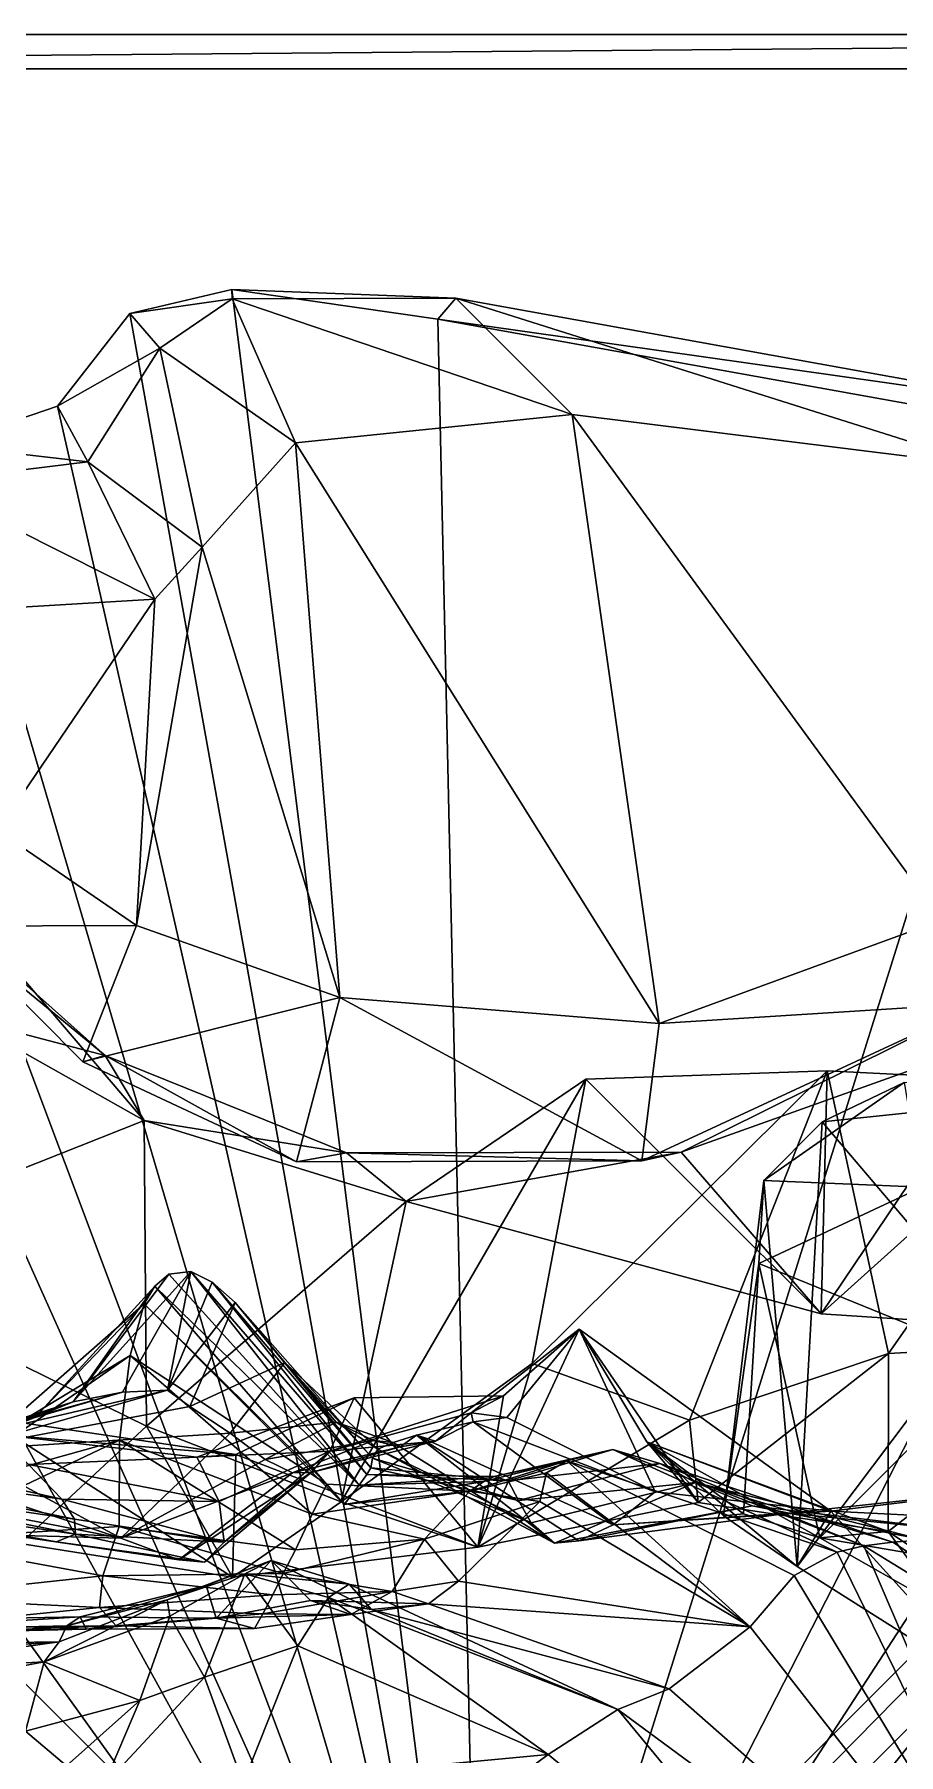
# Model space of a CAD drawing. Header units: metres. Extents: x -7.7 to 8, y -8.9 to 8.6.
# Drawn here: x -2 to 0.94, y 2.77 to 8.63 of the extents above; entities that cross this region are included whole.
import ezdxf

# ---------------------------------------------------------------- set-up
doc = ezdxf.new("R2010")
doc.units = ezdxf.units.M
doc.layers.add('LIBERTY', color=1, linetype='CONTINUOUS')

msp = doc.modelspace()

# ---------------------------------------------------------------- linework, layer by layer
at = {"layer": 'LIBERTY', "color": 7}
for points in [[(-7.53329, 8.63299, 0.068), (6.51222, 8.63299, 0.068), (-7.65053, -5.52977, 0.068)], [(-7.65053, -5.52977, 0.068), (6.51222, 8.63299, 0.068), (-7.53329, -5.64701, 0.068)], [(6.51222, 8.63299, 0.068), (6.62947, 8.51574, 0.068), (-7.53329, -5.64701, 0.068)], [(-7.53329, 8.63299, 1.58275), (6.51222, 8.63299, 0.068), (-7.53329, 8.63299, 0.068)], [(-7.53329, 8.63299, 1.58275), (6.51222, 8.63299, 1.58275), (6.51222, 8.63299, 0.068)], [(-7.53329, 8.51574, 1.70282), (6.51222, 8.51574, 1.70282), (6.51222, 8.63299, 1.58275)], [(-7.53329, 8.51574, 1.70282), (6.51222, 8.63299, 1.58275), (-7.53329, 8.63299, 1.58275)], [(6.62947, 8.51574, 0.068), (6.51222, -5.64701, 0.068), (-7.53329, -5.64701, 0.068)], [(-7.53329, 8.51574, 1.70282), (-7.53329, -5.52977, 1.70282), (6.51222, -5.52977, 1.70282)], [(6.51222, 8.51574, 1.70282), (-7.53329, 8.51574, 1.70282), (6.51222, -5.52977, 1.70282)]]:
    msp.add_3dface(points, dxfattribs=at)
at = {"layer": 'LIBERTY', "color": 8}
for points in [[(4.35302, 8.44128, 1.70282), (4.80909, 7.52957, 1.70282), (-0.476806, 1.00573, 1.70282)], [(3.28199, 8.34503, 1.70282), (4.35302, 8.44128, 1.70282), (-0.476806, 1.00573, 1.70282)], [(1.48879, 7.28255, 1.70282), (3.28199, 8.34503, 1.70282), (-0.476806, 1.00573, 1.70282)], [(-1.67552, 7.6821, 4.58625), (-1.32629, 7.73259, 3.80139), (-1.32735, 7.76374, 3.62288)], [(-1.67552, 7.6821, 4.58625), (-1.32735, 7.76374, 3.62288), (-0.476806, 1.00573, 1.70282)], [(-1.32735, 7.76374, 3.62288), (-1.32629, 7.73259, 3.80139), (-0.563883, 7.73472, 2.51302)], [(-1.32735, 7.76374, 3.62288), (-0.563883, 7.73472, 2.51302), (-0.62537, 7.66269, 2.23422)], [(-1.32735, 7.76374, 3.62288), (-0.62537, 7.66269, 2.23422), (-0.476806, 1.00573, 1.70282)], [(-1.92195, 7.36598, 5.52242), (-1.57286, 7.56385, 4.86539), (-1.67552, 7.6821, 4.58625)], [(-1.92195, 7.36598, 5.52242), (-1.67552, 7.6821, 4.58625), (-0.476806, 1.00573, 1.70282)], [(-1.67552, 7.6821, 4.58625), (-1.57286, 7.56385, 4.86539), (-1.32629, 7.73259, 3.80139)], [(-1.57286, 7.56385, 4.86539), (-1.1107, 7.24119, 4.2904), (-1.32629, 7.73259, 3.80139)], [(-1.32629, 7.73259, 3.80139), (-0.168166, 7.33808, 3.08648), (-0.563883, 7.73472, 2.51302)], [(-1.32629, 7.73259, 3.80139), (-1.1107, 7.24119, 4.2904), (-0.168166, 7.33808, 3.08648)], [(-0.62537, 7.66269, 2.23422), (-0.563883, 7.73472, 2.51302), (1.50489, 7.36031, 1.96965)], [(-0.563883, 7.73472, 2.51302), (-0.168166, 7.33808, 3.08648), (1.24661, 7.16244, 2.42923)], [(-0.563883, 7.73472, 2.51302), (1.24661, 7.16244, 2.42923), (1.50489, 7.36031, 1.96965)], [(-0.62537, 7.66269, 2.23422), (1.50489, 7.36031, 1.96965), (1.48879, 7.28255, 1.70282)], [(-0.62537, 7.66269, 2.23422), (1.48879, 7.28255, 1.70282), (-0.476806, 1.00573, 1.70282)], [(-1.92195, 7.36598, 5.52242), (-1.81836, 7.17706, 5.91127), (-1.57286, 7.56385, 4.86539)], [(-1.81836, 7.17706, 5.91127), (-1.42881, 6.88657, 5.46515), (-1.57286, 7.56385, 4.86539)], [(-1.57286, 7.56385, 4.86539), (-1.42881, 6.88657, 5.46515), (-1.1107, 7.24119, 4.2904)], [(4.80909, 7.52957, 1.70282), (4.74476, 5.85548, 1.70282), (-0.476806, 1.00573, 1.70282)], [(-2.31083, 7.2333, 6.25945), (-1.81836, 7.17706, 5.91127), (-1.92195, 7.36598, 5.52242)], [(-2.31083, 7.2333, 6.25945), (-1.92195, 7.36598, 5.52242), (-0.476806, 1.00573, 1.70282)], [(-1.1107, 7.24119, 4.2904), (0.128888, 5.26313, 7.995), (-0.168166, 7.33808, 3.08648)], [(0.128888, 5.26313, 7.995), (1.09026, 5.6155, 7.64516), (-0.168166, 7.33808, 3.08648)], [(-0.168166, 7.33808, 3.08648), (1.09026, 5.6155, 7.64516), (1.24661, 7.16244, 2.42923)], [(-3.27361, 7.24602, 6.18086), (-2.84811, 7.32173, 6.3609), (-0.476806, 1.00573, 1.70282)], [(-2.84811, 7.32173, 6.3609), (-2.31083, 7.2333, 6.25945), (-0.476806, 1.00573, 1.70282)], [(-3.78088, 7.0084, 5.75108), (-3.27361, 7.24602, 6.18086), (-0.476806, 1.00573, 1.70282)], [(-2.31083, 7.2333, 6.25945), (-2.38229, 7.10793, 6.51701), (-1.81836, 7.17706, 5.91127)], [(-1.42881, 6.88657, 5.46515), (-0.959579, 5.35162, 8.25449), (-1.1107, 7.24119, 4.2904)], [(-0.959579, 5.35162, 8.25449), (0.128888, 5.26313, 7.995), (-1.1107, 7.24119, 4.2904)], [(-2.38229, 7.10793, 6.51701), (-1.58979, 6.70894, 6.37248), (-1.81836, 7.17706, 5.91127)], [(-1.81836, 7.17706, 5.91127), (-1.58979, 6.70894, 6.37248), (-1.42881, 6.88657, 5.46515)], [(-2.38229, 7.10793, 6.51701), (-2.10049, 6.67877, 6.77589), (-1.58979, 6.70894, 6.37248)], [(-4.21134, 6.20678, 5.27913), (-3.78088, 7.0084, 5.75108), (-0.476806, 1.00573, 1.70282)], [(-1.65227, 5.5974, 8.53057), (-0.959579, 5.35162, 8.25449), (-1.42881, 6.88657, 5.46515)], [(-1.58979, 6.70894, 6.37248), (-1.65227, 5.5974, 8.53057), (-1.42881, 6.88657, 5.46515)], [(-2.1265, 5.92089, 8.68453), (-1.65227, 5.5974, 8.53057), (-1.58979, 6.70894, 6.37248)], [(-2.10049, 6.67877, 6.77589), (-2.1265, 5.92089, 8.68453), (-1.58979, 6.70894, 6.37248)], [(-4.42806, 5.29645, 4.49038), (-4.21134, 6.20678, 5.27913), (-0.476806, 1.00573, 1.70282)], [(-2.1265, 5.92089, 8.68453), (-2.29552, 5.59526, 9.27756), (-1.65227, 5.5974, 8.53057)], [(4.74476, 5.85548, 1.70282), (4.77645, 3.48371, 1.70282), (-0.476806, 1.00573, 1.70282)], [(-2.30955, 5.73228, 15.25), (-2.7951, 4.47007, 20.0051), (-1.62655, 4.93267, 14.9402)], [(-2.24752, 5.28235, 15.0084), (-2.30955, 5.73228, 15.25), (-1.62655, 4.93267, 14.9402)], [(-2.29202, 5.62851, 10.0304), (-1.75879, 5.15459, 9.93976), (-2.29552, 5.59526, 9.27756)], [(-2.29202, 5.62851, 10.0304), (-2.24752, 5.28235, 15.0084), (-1.75879, 5.15459, 9.93976)], [(-2.29552, 5.59526, 9.27756), (-1.83478, 5.13294, 9.24012), (-1.65227, 5.5974, 8.53057)], [(-2.29552, 5.59526, 9.27756), (-1.75879, 5.15459, 9.93976), (-1.83478, 5.13294, 9.24012)], [(-1.65227, 5.5974, 8.53057), (-1.83478, 5.13294, 9.24012), (-0.959579, 5.35162, 8.25449)], [(0.128888, 5.26313, 7.995), (1.22623, 5.33305, 8.89125), (1.09026, 5.6155, 7.64516)], [(-1.83478, 5.13294, 9.24012), (-1.10744, 4.79209, 9.1771), (-0.959579, 5.35162, 8.25449)], [(-1.10744, 4.79209, 9.1771), (0.069314, 4.7952, 9.05037), (-0.959579, 5.35162, 8.25449)], [(-0.959579, 5.35162, 8.25449), (0.069314, 4.7952, 9.05037), (0.128888, 5.26313, 7.995)], [(0.069314, 4.7952, 9.05037), (1.22623, 5.33305, 8.89125), (0.128888, 5.26313, 7.995)], [(0.069314, 4.7952, 9.05037), (0.203786, 4.82557, 9.85282), (1.22623, 5.33305, 8.89125)], [(0.203786, 4.82557, 9.85282), (1.31962, 5.22331, 9.71812), (1.22623, 5.33305, 8.89125)], [(-4.27164, 3.94917, 3.11127), (-4.42806, 5.29645, 4.49038), (-0.476806, 1.00573, 1.70282)], [(-2.24752, 5.28235, 15.0084), (-1.62655, 4.93267, 14.9402), (-1.75879, 5.15459, 9.93976)], [(0.203786, 4.82557, 9.85282), (0.680013, 4.274, 12.9502), (1.31962, 5.22331, 9.71812)], [(0.680013, 4.274, 12.9502), (1.73693, 4.20513, 13.1805), (1.31962, 5.22331, 9.71812)], [(-1.83478, 5.13294, 9.24012), (-1.75879, 5.15459, 9.93976), (-1.10744, 4.79209, 9.1771)], [(-1.75879, 5.15459, 9.93976), (-0.936555, 4.82325, 9.88475), (-1.10744, 4.79209, 9.1771)], [(-1.75879, 5.15459, 9.93976), (-1.62655, 4.93267, 14.9402), (-0.936555, 4.82325, 9.88475)], [(-0.303956, 4.10462, 20.9507), (0.700526, 5.10195, 12.9953), (-0.12153, 5.0733, 12.169)], [(-0.303956, 4.10462, 20.9507), (0.231218, 3.91253, 21.8939), (0.700526, 5.10195, 12.9953)], [(0.700526, 5.10195, 12.9953), (0.680013, 4.274, 12.9502), (-0.12153, 5.0733, 12.169)], [(0.231218, 3.91253, 21.8939), (0.909544, 4.13878, 21.6917), (0.700526, 5.10195, 12.9953)], [(0.700526, 5.10195, 12.9953), (1.55287, 5.05911, 13.2776), (0.680013, 4.274, 12.9502)], [(0.909544, 4.13878, 21.6917), (1.55287, 5.05911, 13.2776), (0.700526, 5.10195, 12.9953)], [(-0.954768, 3.6344, 21.3164), (-0.303956, 4.10462, 20.9507), (-0.12153, 5.0733, 12.169)], [(-0.954768, 3.6344, 21.3164), (-0.12153, 5.0733, 12.169), (-0.733724, 4.65737, 11.6244)], [(-0.12153, 5.0733, 12.169), (0.680013, 4.274, 12.9502), (-0.733724, 4.65737, 11.6244)], [(0.485282, 4.72877, 30.6389), (0.963575, 5.06276, 30.6294), (1.02355, 4.7055, 29.7097)], [(0.485282, 4.72877, 30.6389), (0.683876, 4.92823, 31.8808), (0.963575, 5.06276, 30.6294)], [(1.55287, 5.05911, 13.2776), (1.73693, 4.20513, 13.1805), (0.680013, 4.274, 12.9502)], [(0.683876, 4.92823, 31.8808), (1.49874, 5.01382, 32.4242), (0.963575, 5.06276, 30.6294)], [(0.909544, 4.13878, 21.6917), (1.75379, 4.18557, 21.6376), (1.55287, 5.05911, 13.2776)], [(1.24348, 4.27, 33.3928), (1.49874, 5.01382, 32.4242), (0.683876, 4.92823, 31.8808)], [(-2.7951, 4.47007, 20.0051), (-1.61792, 3.89118, 20.4634), (-1.62655, 4.93267, 14.9402)], [(-1.62655, 4.93267, 14.9402), (-0.733724, 4.65737, 11.6244), (-0.936555, 4.82325, 9.88475)], [(-1.62655, 4.93267, 14.9402), (-1.61792, 3.89118, 20.4634), (-0.733724, 4.65737, 11.6244)], [(0.598961, 3.41301, 32.1023), (0.683876, 4.92823, 31.8808), (0.485282, 4.72877, 30.6389)], [(0.598961, 3.41301, 32.1023), (1.24348, 4.27, 33.3928), (0.683876, 4.92823, 31.8808)], [(-1.10744, 4.79209, 9.1771), (-0.936555, 4.82325, 9.88475), (0.069314, 4.7952, 9.05037)], [(-0.936555, 4.82325, 9.88475), (0.203786, 4.82557, 9.85282), (0.069314, 4.7952, 9.05037)], [(-0.936555, 4.82325, 9.88475), (-0.733724, 4.65737, 11.6244), (0.203786, 4.82557, 9.85282)], [(-0.733724, 4.65737, 11.6244), (0.680013, 4.274, 12.9502), (0.203786, 4.82557, 9.85282)], [(0.347108, 3.58611, 31.0075), (0.485282, 4.72877, 30.6389), (0.46831, 4.44527, 30.0382)], [(0.347108, 3.58611, 31.0075), (0.598961, 3.41301, 32.1023), (0.485282, 4.72877, 30.6389)], [(0.46831, 4.44527, 30.0382), (0.485282, 4.72877, 30.6389), (1.02355, 4.7055, 29.7097)], [(0.46831, 4.44527, 30.0382), (1.02355, 4.7055, 29.7097), (1.28056, 4.11513, 29.183)], [(-1.61792, 3.89118, 20.4634), (-0.954768, 3.6344, 21.3164), (-0.733724, 4.65737, 11.6244)], [(-2.04863, 3.49237, 25.2818), (-1.61792, 3.89118, 20.4634), (-2.7951, 4.47007, 20.0051)], [(-1.86767, 3.97458, 29.7737), (-1.46728, 4.41831, 31.2631), (-1.70055, 4.00764, 29.6081)], [(-1.54217, 4.4092, 31.3755), (-1.46728, 4.41831, 31.2631), (-1.86767, 3.97458, 29.7737)], [(-1.59012, 4.36819, 31.4527), (-1.54217, 4.4092, 31.3755), (-1.86767, 3.97458, 29.7737)], [(-1.70055, 4.00764, 29.6081), (-1.46728, 4.41831, 31.2631), (-1.54656, 4.01403, 29.5678)], [(-1.59012, 4.36819, 31.4527), (-0.894061, 3.6901, 32.7976), (-1.54217, 4.4092, 31.3755)], [(-1.46728, 4.41831, 31.2631), (-1.39442, 4.38228, 31.1577), (-1.54656, 4.01403, 29.5678)], [(-1.54217, 4.4092, 31.3755), (-0.894061, 3.6901, 32.7976), (-1.46728, 4.41831, 31.2631)], [(-1.46728, 4.41831, 31.2631), (-0.867625, 3.72677, 32.708), (-1.39442, 4.38228, 31.1577)], [(-0.894061, 3.6901, 32.7976), (-0.867625, 3.72677, 32.708), (-1.46728, 4.41831, 31.2631)], [(0.416262, 3.59351, 30.2112), (0.347108, 3.58611, 31.0075), (0.46831, 4.44527, 30.0382)], [(0.416262, 3.59351, 30.2112), (0.46831, 4.44527, 30.0382), (0.67605, 3.51117, 29.7068)], [(0.67605, 3.51117, 29.7068), (0.46831, 4.44527, 30.0382), (1.28056, 4.11513, 29.183)], [(-1.98901, 3.93117, 29.9022), (-1.59012, 4.36819, 31.4527), (-1.86767, 3.97458, 29.7737)], [(-1.62575, 4.3083, 31.5196), (-1.59012, 4.36819, 31.4527), (-1.98901, 3.93117, 29.9022)], [(-1.62575, 4.3083, 31.5196), (-0.944332, 3.62512, 32.8879), (-1.59012, 4.36819, 31.4527)], [(-0.944332, 3.62512, 32.8879), (-0.894061, 3.6901, 32.7976), (-1.59012, 4.36819, 31.4527)], [(-1.39442, 4.38228, 31.1577), (-1.31621, 4.31293, 31.0468), (-1.54656, 4.01403, 29.5678)], [(-1.39442, 4.38228, 31.1577), (-0.854436, 3.74984, 32.6131), (-1.31621, 4.31293, 31.0468)], [(-0.867625, 3.72677, 32.708), (-0.854436, 3.74984, 32.6131), (-1.39442, 4.38228, 31.1577)], [(-2.16506, 3.83612, 30.0775), (-1.62575, 4.3083, 31.5196), (-1.98901, 3.93117, 29.9022)], [(-1.67448, 4.132, 31.6538), (-1.62575, 4.3083, 31.5196), (-2.16506, 3.83612, 30.0775)], [(-1.67448, 4.132, 31.6538), (-1.00447, 3.69377, 32.9565), (-1.62575, 4.3083, 31.5196)], [(-1.00447, 3.69377, 32.9565), (-0.944332, 3.62512, 32.8879), (-1.62575, 4.3083, 31.5196)], [(-1.54656, 4.01403, 29.5678), (-1.31621, 4.31293, 31.0468), (-1.47083, 3.95857, 29.3225)], [(-1.31621, 4.31293, 31.0468), (-1.14731, 4.10844, 30.8202), (-1.47083, 3.95857, 29.3225)], [(-1.31621, 4.31293, 31.0468), (-0.848314, 3.7821, 32.4573), (-1.14731, 4.10844, 30.8202)], [(-0.854436, 3.74984, 32.6131), (-0.848314, 3.7821, 32.4573), (-1.31621, 4.31293, 31.0468)], [(-0.512308, 3.93745, 29.4124), (-0.144621, 4.22176, 29.9392), (-0.401917, 3.99481, 29.237)], [(-0.390242, 3.92169, 31.4468), (-0.144621, 4.22176, 29.9392), (-0.512308, 3.93745, 29.4124)], [(-0.144621, 4.22176, 29.9392), (0.261026, 3.63211, 27.7574), (-0.489085, 3.47945, 27.3355)], [(-0.401917, 3.99481, 29.237), (-0.144621, 4.22176, 29.9392), (-0.489085, 3.47945, 27.3355)], [(-0.390242, 3.92169, 31.4468), (0.114689, 3.66764, 32.6454), (-0.144621, 4.22176, 29.9392)], [(-0.144621, 4.22176, 29.9392), (0.08684, 3.83802, 30.2924), (0.261026, 3.63211, 27.7574)], [(0.712801, 3.60191, 34.3515), (0.08684, 3.83802, 30.2924), (-0.144621, 4.22176, 29.9392)], [(0.114689, 3.66764, 32.6454), (0.712801, 3.60191, 34.3515), (-0.144621, 4.22176, 29.9392)], [(1.26917, 2.98992, 34.0214), (1.24348, 4.27, 33.3928), (0.598961, 3.41301, 32.1023)], [(0.909544, 4.13878, 21.6917), (0.908953, 3.53289, 27.8941), (1.75379, 4.18557, 21.6376)], [(0.908953, 3.53289, 27.8941), (1.53912, 3.10982, 27.9535), (1.75379, 4.18557, 21.6376)], [(-2.34289, 3.66783, 30.2869), (-1.67448, 4.132, 31.6538), (-2.16506, 3.83612, 30.0775)], [(-1.71009, 3.84363, 31.8396), (-1.67448, 4.132, 31.6538), (-2.34289, 3.66783, 30.2869)], [(-1.71009, 3.84363, 31.8396), (-1.05414, 3.59205, 33.0448), (-1.67448, 4.132, 31.6538)], [(-1.05414, 3.59205, 33.0448), (-1.00447, 3.69377, 32.9565), (-1.67448, 4.132, 31.6538)], [(-1.47083, 3.95857, 29.3225), (-1.14731, 4.10844, 30.8202), (-1.33292, 3.86753, 29.0329)], [(-1.14731, 4.10844, 30.8202), (-0.972603, 3.90472, 30.5623), (-1.33292, 3.86753, 29.0329)], [(-1.14731, 4.10844, 30.8202), (-0.829825, 3.81366, 32.2867), (-0.972603, 3.90472, 30.5623)], [(-0.848314, 3.7821, 32.4573), (-0.829825, 3.81366, 32.2867), (-1.14731, 4.10844, 30.8202)], [(-0.954768, 3.6344, 21.3164), (-0.489085, 3.47945, 27.3355), (-0.303956, 4.10462, 20.9507)], [(-0.489085, 3.47945, 27.3355), (0.231218, 3.91253, 21.8939), (-0.303956, 4.10462, 20.9507)], [(0.231218, 3.91253, 21.8939), (0.261026, 3.63211, 27.7574), (0.909544, 4.13878, 21.6917)], [(0.261026, 3.63211, 27.7574), (0.908953, 3.53289, 27.8941), (0.909544, 4.13878, 21.6917)], [(0.67605, 3.51117, 29.7068), (1.28056, 4.11513, 29.183), (1.33433, 3.39895, 29.067)], [(-2.38673, 3.80919, 28.9589), (-1.70055, 4.00764, 29.6081), (-2.33208, 3.83195, 28.7616)], [(-1.86767, 3.97458, 29.7737), (-1.70055, 4.00764, 29.6081), (-2.38673, 3.80919, 28.9589)], [(-2.33208, 3.83195, 28.7616), (-1.54656, 4.01403, 29.5678), (-2.26355, 3.81014, 28.5824)], [(-1.70055, 4.00764, 29.6081), (-1.54656, 4.01403, 29.5678), (-2.33208, 3.83195, 28.7616)], [(-1.54656, 4.01403, 29.5678), (-1.47083, 3.95857, 29.3225), (-2.26355, 3.81014, 28.5824)], [(-1.44634, 3.78635, 26.7954), (-0.910716, 3.98869, 27.8526), (-1.31383, 3.79479, 26.5359)], [(-0.99424, 3.80605, 28.0945), (-0.910716, 3.98869, 27.8526), (-1.44634, 3.78635, 26.7954)], [(-0.910716, 3.98869, 27.8526), (-0.489085, 3.47945, 27.3355), (-1.31383, 3.79479, 26.5359)], [(-0.99424, 3.80605, 28.0945), (-0.401917, 3.99481, 29.237), (-0.910716, 3.98869, 27.8526)], [(-0.512308, 3.93745, 29.4124), (-0.401917, 3.99481, 29.237), (-0.99424, 3.80605, 28.0945)], [(-0.910716, 3.98869, 27.8526), (-0.401917, 3.99481, 29.237), (-0.489085, 3.47945, 27.3355)], [(-4.34934, 3.07051, 2.64382), (-4.27164, 3.94917, 3.11127), (-0.476806, 1.00573, 1.70282)], [(-2.66298, 3.64453, 29.4746), (-1.98901, 3.93117, 29.9022), (-2.50636, 3.71543, 29.2364)], [(-2.16506, 3.83612, 30.0775), (-1.98901, 3.93117, 29.9022), (-2.66298, 3.64453, 29.4746)], [(-2.50636, 3.71543, 29.2364), (-1.86767, 3.97458, 29.7737), (-2.45332, 3.7716, 29.1156)], [(-1.98901, 3.93117, 29.9022), (-1.86767, 3.97458, 29.7737), (-2.50636, 3.71543, 29.2364)], [(-2.45332, 3.7716, 29.1156), (-1.86767, 3.97458, 29.7737), (-2.38673, 3.80919, 28.9589)], [(-1.47083, 3.95857, 29.3225), (-1.33292, 3.86753, 29.0329), (-2.26355, 3.81014, 28.5824)], [(-0.634209, 3.84085, 29.7635), (-0.512308, 3.93745, 29.4124), (-0.99424, 3.80605, 28.0945)], [(-0.634209, 3.84085, 29.7635), (-0.505082, 3.90654, 31.613), (-0.512308, 3.93745, 29.4124)], [(-0.505082, 3.90654, 31.613), (-0.390242, 3.92169, 31.4468), (-0.512308, 3.93745, 29.4124)], [(-2.17293, 3.92233, 26.2083), (-1.325, 3.3772, 25.8638), (-2.04863, 3.49237, 25.2818)], [(-2.17293, 3.92233, 26.2083), (-1.31383, 3.79479, 26.5359), (-1.325, 3.3772, 25.8638)], [(-2.12125, 3.86319, 26.3763), (-1.31383, 3.79479, 26.5359), (-2.17293, 3.92233, 26.2083)], [(-2.04863, 3.49237, 25.2818), (-1.325, 3.3772, 25.8638), (-1.61792, 3.89118, 20.4634)], [(-1.325, 3.3772, 25.8638), (-0.954768, 3.6344, 21.3164), (-1.61792, 3.89118, 20.4634)], [(-1.33292, 3.86753, 29.0329), (-0.972603, 3.90472, 30.5623), (-1.2137, 3.7785, 28.7336)], [(-0.972603, 3.90472, 30.5623), (-0.846209, 3.84271, 30.2455), (-1.2137, 3.7785, 28.7336)], [(-0.972603, 3.90472, 30.5623), (-0.777361, 3.8358, 32.088), (-0.846209, 3.84271, 30.2455)], [(-0.829825, 3.81366, 32.2867), (-0.777361, 3.8358, 32.088), (-0.972603, 3.90472, 30.5623)], [(-0.698494, 3.86153, 31.9056), (-0.505082, 3.90654, 31.613), (-0.634209, 3.84085, 29.7635)], [(-0.698494, 3.86153, 31.9056), (-0.028022, 3.5556, 33.0766), (-0.505082, 3.90654, 31.613)], [(-0.505082, 3.90654, 31.613), (0.114689, 3.66764, 32.6454), (-0.390242, 3.92169, 31.4468)], [(-0.028022, 3.5556, 33.0766), (0.114689, 3.66764, 32.6454), (-0.505082, 3.90654, 31.613)], [(-0.489085, 3.47945, 27.3355), (0.261026, 3.63211, 27.7574), (0.231218, 3.91253, 21.8939)], [(-1.90652, 3.64321, 26.5087), (-2.0206, 3.76055, 26.4308), (-2.78541, 3.84205, 26.2198)], [(-2.7833, 3.76449, 26.3048), (-1.90652, 3.64321, 26.5087), (-2.78541, 3.84205, 26.2198)], [(-2.69281, 3.83317, 28.3228), (-1.70527, 3.51052, 27.7899), (-2.30191, 3.62699, 27.718)], [(-2.69281, 3.83317, 28.3228), (-2.26355, 3.81014, 28.5824), (-1.70527, 3.51052, 27.7899)], [(-2.42838, 3.50334, 30.4246), (-1.71009, 3.84363, 31.8396), (-2.34289, 3.66783, 30.2869)], [(-1.71143, 3.55002, 31.9446), (-1.71009, 3.84363, 31.8396), (-2.42838, 3.50334, 30.4246)], [(-2.26355, 3.81014, 28.5824), (-1.33292, 3.86753, 29.0329), (-1.70527, 3.51052, 27.7899)], [(-1.44634, 3.78635, 26.7954), (-1.31383, 3.79479, 26.5359), (-2.12125, 3.86319, 26.3763)], [(-2.0206, 3.76055, 26.4308), (-1.44634, 3.78635, 26.7954), (-2.12125, 3.86319, 26.3763)], [(-1.71143, 3.55002, 31.9446), (-1.11066, 3.47071, 33.1674), (-1.71009, 3.84363, 31.8396)], [(-1.11066, 3.47071, 33.1674), (-1.05414, 3.59205, 33.0448), (-1.71009, 3.84363, 31.8396)], [(-1.33292, 3.86753, 29.0329), (-1.2137, 3.7785, 28.7336), (-1.70527, 3.51052, 27.7899)], [(-1.2137, 3.7785, 28.7336), (-0.846209, 3.84271, 30.2455), (-1.12125, 3.7326, 28.457)], [(-0.846209, 3.84271, 30.2455), (-0.753726, 3.82168, 30.0318), (-1.12125, 3.7326, 28.457)], [(-1.12125, 3.7326, 28.457), (-0.753726, 3.82168, 30.0318), (-1.05729, 3.73412, 28.2934)], [(-1.05729, 3.73412, 28.2934), (-0.634209, 3.84085, 29.7635), (-0.99424, 3.80605, 28.0945)], [(-0.753726, 3.82168, 30.0318), (-0.634209, 3.84085, 29.7635), (-1.05729, 3.73412, 28.2934)], [(-0.848314, 3.7821, 32.4573), (-0.30761, 3.56249, 33.6459), (-0.829825, 3.81366, 32.2867)], [(-0.846209, 3.84271, 30.2455), (-0.777361, 3.8358, 32.088), (-0.753726, 3.82168, 30.0318)], [(-0.829825, 3.81366, 32.2867), (-0.228407, 3.49288, 33.4008), (-0.777361, 3.8358, 32.088)], [(-0.30761, 3.56249, 33.6459), (-0.228407, 3.49288, 33.4008), (-0.829825, 3.81366, 32.2867)], [(-0.777361, 3.8358, 32.088), (-0.698494, 3.86153, 31.9056), (-0.753726, 3.82168, 30.0318)], [(-0.777361, 3.8358, 32.088), (-0.228407, 3.49288, 33.4008), (-0.698494, 3.86153, 31.9056)], [(-0.753726, 3.82168, 30.0318), (-0.698494, 3.86153, 31.9056), (-0.634209, 3.84085, 29.7635)], [(-0.145639, 3.50123, 33.2462), (-0.028022, 3.5556, 33.0766), (-0.698494, 3.86153, 31.9056)], [(-0.228407, 3.49288, 33.4008), (-0.145639, 3.50123, 33.2462), (-0.698494, 3.86153, 31.9056)], [(-0.433715, 3.72035, 34.1472), (-0.029528, 3.81213, 35.3938), (-0.386353, 3.70564, 34.0332)], [(-0.186511, 3.77387, 35.5305), (-0.029528, 3.81213, 35.3938), (-0.433715, 3.72035, 34.1472)], [(-0.029528, 3.81213, 35.3938), (0.130514, 3.7643, 35.201), (-0.386353, 3.70564, 34.0332)], [(-0.186511, 3.77387, 35.5305), (0.735042, 3.46287, 37.1216), (-0.029528, 3.81213, 35.3938)], [(-0.029528, 3.81213, 35.3938), (0.825253, 3.48435, 36.9839), (0.130514, 3.7643, 35.201)], [(0.735042, 3.46287, 37.1216), (0.825253, 3.48435, 36.9839), (-0.029528, 3.81213, 35.3938)], [(0.08684, 3.83802, 30.2924), (0.908953, 3.53289, 27.8941), (0.261026, 3.63211, 27.7574)], [(0.08684, 3.83802, 30.2924), (0.67605, 3.51117, 29.7068), (0.908953, 3.53289, 27.8941)], [(0.08684, 3.83802, 30.2924), (0.416262, 3.59351, 30.2112), (0.67605, 3.51117, 29.7068)], [(0.08684, 3.83802, 30.2924), (0.347108, 3.58611, 31.0075), (0.416262, 3.59351, 30.2112)], [(0.712801, 3.60191, 34.3515), (0.598961, 3.41301, 32.1023), (0.08684, 3.83802, 30.2924)], [(0.598961, 3.41301, 32.1023), (0.347108, 3.58611, 31.0075), (0.08684, 3.83802, 30.2924)], [(-2.8048, 3.71218, 26.4204), (-1.86389, 3.57489, 26.6019), (-2.7833, 3.76449, 26.3048)], [(-1.86389, 3.57489, 26.6019), (-1.90652, 3.64321, 26.5087), (-2.7833, 3.76449, 26.3048)], [(-1.37049, 3.63444, 26.9783), (-1.44634, 3.78635, 26.7954), (-2.0206, 3.76055, 26.4308)], [(-1.90652, 3.64321, 26.5087), (-1.37049, 3.63444, 26.9783), (-2.0206, 3.76055, 26.4308)], [(-1.2137, 3.7785, 28.7336), (-1.12125, 3.7326, 28.457), (-1.70527, 3.51052, 27.7899)], [(-1.37049, 3.63444, 26.9783), (-0.99424, 3.80605, 28.0945), (-1.44634, 3.78635, 26.7954)], [(-1.3536, 3.49603, 27.1755), (-0.99424, 3.80605, 28.0945), (-1.37049, 3.63444, 26.9783)], [(-1.05729, 3.73412, 28.2934), (-0.99424, 3.80605, 28.0945), (-1.3536, 3.49603, 27.1755)], [(-1.31383, 3.79479, 26.5359), (-0.489085, 3.47945, 27.3355), (-1.325, 3.3772, 25.8638)], [(-0.854436, 3.74984, 32.6131), (-0.350744, 3.63877, 33.8413), (-0.848314, 3.7821, 32.4573)], [(-0.350744, 3.63877, 33.8413), (-0.30761, 3.56249, 33.6459), (-0.848314, 3.7821, 32.4573)], [(-0.516636, 3.67063, 34.3306), (-0.186511, 3.77387, 35.5305), (-0.468697, 3.70349, 34.2794)], [(-0.255803, 3.73242, 35.5558), (-0.186511, 3.77387, 35.5305), (-0.516636, 3.67063, 34.3306)], [(-0.468697, 3.70349, 34.2794), (-0.186511, 3.77387, 35.5305), (-0.433715, 3.72035, 34.1472)], [(-0.386353, 3.70564, 34.0332), (0.130514, 3.7643, 35.201), (-0.350744, 3.63877, 33.8413)], [(0.130514, 3.7643, 35.201), (0.252015, 3.69961, 35.0299), (-0.350744, 3.63877, 33.8413)], [(-0.255803, 3.73242, 35.5558), (0.43796, 3.20768, 37.3217), (-0.186511, 3.77387, 35.5305)], [(0.588847, 3.38273, 37.2776), (0.735042, 3.46287, 37.1216), (-0.186511, 3.77387, 35.5305)], [(0.43796, 3.20768, 37.3217), (0.588847, 3.38273, 37.2776), (-0.186511, 3.77387, 35.5305)], [(0.130514, 3.7643, 35.201), (0.924826, 3.49604, 36.8345), (0.252015, 3.69961, 35.0299)], [(0.825253, 3.48435, 36.9839), (0.924826, 3.49604, 36.8345), (0.130514, 3.7643, 35.201)], [(-2.90534, 3.67814, 26.7358), (-1.86043, 3.52399, 26.7355), (-2.8048, 3.71218, 26.4204)], [(-1.86043, 3.52399, 26.7355), (-1.86389, 3.57489, 26.6019), (-2.8048, 3.71218, 26.4204)], [(-1.70527, 3.51052, 27.7899), (-1.12125, 3.7326, 28.457), (-1.50841, 3.4367, 27.5513)], [(-1.50841, 3.4367, 27.5513), (-1.05729, 3.73412, 28.2934), (-1.42081, 3.42822, 27.3904)], [(-1.12125, 3.7326, 28.457), (-1.05729, 3.73412, 28.2934), (-1.50841, 3.4367, 27.5513)], [(-1.42081, 3.42822, 27.3904), (-1.05729, 3.73412, 28.2934), (-1.3536, 3.49603, 27.1755)], [(-1.05414, 3.59205, 33.0448), (-0.516636, 3.67063, 34.3306), (-1.00447, 3.69377, 32.9565)], [(-1.00447, 3.69377, 32.9565), (-0.516636, 3.67063, 34.3306), (-0.944332, 3.62512, 32.8879)], [(-0.944332, 3.62512, 32.8879), (-0.468697, 3.70349, 34.2794), (-0.894061, 3.6901, 32.7976)], [(-0.516636, 3.67063, 34.3306), (-0.468697, 3.70349, 34.2794), (-0.944332, 3.62512, 32.8879)], [(-0.894061, 3.6901, 32.7976), (-0.433715, 3.72035, 34.1472), (-0.867625, 3.72677, 32.708)], [(-0.468697, 3.70349, 34.2794), (-0.433715, 3.72035, 34.1472), (-0.894061, 3.6901, 32.7976)], [(-0.867625, 3.72677, 32.708), (-0.386353, 3.70564, 34.0332), (-0.854436, 3.74984, 32.6131)], [(-0.433715, 3.72035, 34.1472), (-0.386353, 3.70564, 34.0332), (-0.867625, 3.72677, 32.708)], [(-0.386353, 3.70564, 34.0332), (-0.350744, 3.63877, 33.8413), (-0.854436, 3.74984, 32.6131)], [(-0.278749, 3.63458, 35.5691), (-0.255803, 3.73242, 35.5558), (-0.516636, 3.67063, 34.3306)], [(-0.350744, 3.63877, 33.8413), (0.252015, 3.69961, 35.0299), (-0.30761, 3.56249, 33.6459)], [(-0.30761, 3.56249, 33.6459), (0.252015, 3.69961, 35.0299), (-0.228407, 3.49288, 33.4008)], [(-0.278749, 3.63458, 35.5691), (0.43796, 3.20768, 37.3217), (-0.255803, 3.73242, 35.5558)], [(0.252015, 3.69961, 35.0299), (0.444881, 3.6203, 34.7638), (-0.228407, 3.49288, 33.4008)], [(0.252015, 3.69961, 35.0299), (1.0291, 3.5049, 36.6899), (0.444881, 3.6203, 34.7638)], [(0.924826, 3.49604, 36.8345), (1.0291, 3.5049, 36.6899), (0.252015, 3.69961, 35.0299)], [(-2.90534, 3.67814, 26.7358), (-1.92614, 3.49777, 26.9667), (-1.86043, 3.52399, 26.7355)], [(-2.08268, 3.51995, 27.3426), (-1.92614, 3.49777, 26.9667), (-2.90534, 3.67814, 26.7358)], [(-1.3536, 3.49603, 27.1755), (-1.37049, 3.63444, 26.9783), (-1.90652, 3.64321, 26.5087)], [(-1.86389, 3.57489, 26.6019), (-1.3536, 3.49603, 27.1755), (-1.90652, 3.64321, 26.5087)], [(-1.325, 3.3772, 25.8638), (-0.489085, 3.47945, 27.3355), (-0.954768, 3.6344, 21.3164)], [(-0.671115, 3.50642, 34.4467), (-0.516636, 3.67063, 34.3306), (-1.05414, 3.59205, 33.0448)], [(-0.671115, 3.50642, 34.4467), (-0.278749, 3.63458, 35.5691), (-0.516636, 3.67063, 34.3306)], [(-0.554918, 3.36325, 35.62), (-0.278749, 3.63458, 35.5691), (-0.671115, 3.50642, 34.4467)], [(-0.554918, 3.36325, 35.62), (0.43796, 3.20768, 37.3217), (-0.278749, 3.63458, 35.5691)], [(-0.028022, 3.5556, 33.0766), (0.712801, 3.60191, 34.3515), (0.114689, 3.66764, 32.6454)], [(0.571001, 3.5948, 34.5089), (1.44518, 3.69105, 36.3219), (0.712801, 3.60191, 34.3515)], [(1.16126, 3.53507, 36.5216), (1.44518, 3.69105, 36.3219), (0.571001, 3.5948, 34.5089)], [(1.44518, 3.69105, 36.3219), (1.61915, 3.55662, 35.5617), (0.712801, 3.60191, 34.3515)], [(-2.30191, 3.62699, 27.718), (-1.70527, 3.51052, 27.7899), (-2.08268, 3.51995, 27.3426)], [(-1.86043, 3.52399, 26.7355), (-1.3536, 3.49603, 27.1755), (-1.86389, 3.57489, 26.6019)], [(-1.11066, 3.47071, 33.1674), (-0.671115, 3.50642, 34.4467), (-1.05414, 3.59205, 33.0448)], [(-0.228407, 3.49288, 33.4008), (0.444881, 3.6203, 34.7638), (-0.145639, 3.50123, 33.2462)], [(0.444881, 3.6203, 34.7638), (0.571001, 3.5948, 34.5089), (-0.145639, 3.50123, 33.2462)], [(-0.145639, 3.50123, 33.2462), (0.571001, 3.5948, 34.5089), (-0.028022, 3.5556, 33.0766)], [(0.571001, 3.5948, 34.5089), (0.712801, 3.60191, 34.3515), (-0.028022, 3.5556, 33.0766)], [(0.444881, 3.6203, 34.7638), (1.16126, 3.53507, 36.5216), (0.571001, 3.5948, 34.5089)], [(1.0291, 3.5049, 36.6899), (1.16126, 3.53507, 36.5216), (0.444881, 3.6203, 34.7638)], [(0.712801, 3.60191, 34.3515), (1.26917, 2.98992, 34.0214), (0.598961, 3.41301, 32.1023)], [(0.712801, 3.60191, 34.3515), (1.61915, 3.55662, 35.5617), (1.26917, 2.98992, 34.0214)], [(-1.76661, 3.38132, 32.0212), (-1.71143, 3.55002, 31.9446), (-2.42838, 3.50334, 30.4246)], [(-2.08268, 3.51995, 27.3426), (-1.50841, 3.4367, 27.5513), (-1.92614, 3.49777, 26.9667)], [(-1.70527, 3.51052, 27.7899), (-1.50841, 3.4367, 27.5513), (-2.08268, 3.51995, 27.3426)], [(-1.92614, 3.49777, 26.9667), (-1.42081, 3.42822, 27.3904), (-1.86043, 3.52399, 26.7355)], [(-1.42081, 3.42822, 27.3904), (-1.3536, 3.49603, 27.1755), (-1.86043, 3.52399, 26.7355)], [(-1.76661, 3.38132, 32.0212), (-1.15263, 3.38916, 33.2572), (-1.71143, 3.55002, 31.9446)], [(-1.15263, 3.38916, 33.2572), (-1.11066, 3.47071, 33.1674), (-1.71143, 3.55002, 31.9446)], [(0.67605, 3.51117, 29.7068), (1.09956, 3.27069, 29.3276), (0.908953, 3.53289, 27.8941)], [(1.09956, 3.27069, 29.3276), (1.53912, 3.10982, 27.9535), (0.908953, 3.53289, 27.8941)], [(-2.46212, 3.30733, 30.6456), (-1.76661, 3.38132, 32.0212), (-2.42838, 3.50334, 30.4246)], [(-1.50841, 3.4367, 27.5513), (-1.42081, 3.42822, 27.3904), (-1.92614, 3.49777, 26.9667)], [(-1.15263, 3.38916, 33.2572), (-0.671115, 3.50642, 34.4467), (-1.11066, 3.47071, 33.1674)], [(-0.780888, 3.32892, 34.7689), (-0.671115, 3.50642, 34.4467), (-1.15263, 3.38916, 33.2572)], [(-0.780888, 3.32892, 34.7689), (-0.554918, 3.36325, 35.62), (-0.671115, 3.50642, 34.4467)], [(4.77645, 3.48371, 1.70282), (4.41788, 2.38287, 1.70282), (-0.476806, 1.00573, 1.70282)], [(0.588847, 3.38273, 37.2776), (1.56463, 1.76336, 38.2819), (0.735042, 3.46287, 37.1216)], [(1.09956, 3.27069, 29.3276), (0.67605, 3.51117, 29.7068), (1.33433, 3.39895, 29.067)], [(0.735042, 3.46287, 37.1216), (1.56463, 1.76336, 38.2819), (0.825253, 3.48435, 36.9839)], [(0.825253, 3.48435, 36.9839), (2.38075, 2.53043, 38.2594), (0.924826, 3.49604, 36.8345)], [(1.56463, 1.76336, 38.2819), (2.38075, 2.53043, 38.2594), (0.825253, 3.48435, 36.9839)], [(0.924826, 3.49604, 36.8345), (2.38075, 2.53043, 38.2594), (1.0291, 3.5049, 36.6899)], [(-1.1933, 3.43391, 34.9981), (-1.41471, 3.34916, 34.1485), (-1.54849, 3.29971, 33.9771)], [(-1.28306, 3.38853, 35.0576), (-1.1933, 3.43391, 34.9981), (-1.54849, 3.29971, 33.9771)], [(-1.41471, 3.34916, 34.1485), (-1.1933, 3.43391, 34.9981), (-1.38151, 3.23778, 33.7385)], [(-1.1933, 3.43391, 34.9981), (-1.05968, 3.29744, 34.8136), (-1.38151, 3.23778, 33.7385)], [(-1.28306, 3.38853, 35.0576), (-0.927479, 3.35293, 35.8878), (-1.1933, 3.43391, 34.9981)], [(-1.1933, 3.43391, 34.9981), (-0.851375, 3.26749, 35.7895), (-1.05968, 3.29744, 34.8136)], [(-0.927479, 3.35293, 35.8878), (-0.851375, 3.26749, 35.7895), (-1.1933, 3.43391, 34.9981)], [(-1.77897, 3.27391, 32.1445), (-1.76661, 3.38132, 32.0212), (-2.46212, 3.30733, 30.6456)], [(-1.88965, 3.21196, 32.9148), (-1.41471, 3.34916, 34.1485), (-1.84399, 3.2421, 32.8379)], [(-1.54849, 3.29971, 33.9771), (-1.41471, 3.34916, 34.1485), (-1.88965, 3.21196, 32.9148)], [(-1.41471, 3.34916, 34.1485), (-1.38151, 3.23778, 33.7385), (-1.84399, 3.2421, 32.8379)], [(-1.77897, 3.27391, 32.1445), (-1.18833, 3.31664, 33.308), (-1.76661, 3.38132, 32.0212)], [(-1.18833, 3.31664, 33.308), (-1.15263, 3.38916, 33.2572), (-1.76661, 3.38132, 32.0212)], [(-1.53849, 3.2449, 34.2342), (-1.28306, 3.38853, 35.0576), (-1.54849, 3.29971, 33.9771)], [(-1.42076, 3.03617, 35.1147), (-1.28306, 3.38853, 35.0576), (-1.53849, 3.2449, 34.2342)], [(-1.42076, 3.03617, 35.1147), (-1.10272, 3.1438, 35.872), (-1.28306, 3.38853, 35.0576)], [(-0.998098, 3.3081, 35.9374), (-0.927479, 3.35293, 35.8878), (-1.28306, 3.38853, 35.0576)], [(-1.10272, 3.1438, 35.872), (-0.998098, 3.3081, 35.9374), (-1.28306, 3.38853, 35.0576)], [(-1.18833, 3.31664, 33.308), (-0.780888, 3.32892, 34.7689), (-1.15263, 3.38916, 33.2572)], [(-0.998098, 3.3081, 35.9374), (-0.012257, 2.92597, 37.2225), (-0.927479, 3.35293, 35.8878)], [(-0.927479, 3.35293, 35.8878), (-0.012257, 2.92597, 37.2225), (-0.851375, 3.26749, 35.7895)], [(-0.657507, 3.28602, 35.6914), (-0.554918, 3.36325, 35.62), (-0.780888, 3.32892, 34.7689)], [(-0.657507, 3.28602, 35.6914), (0.43796, 3.20768, 37.3217), (-0.554918, 3.36325, 35.62)], [(0.43796, 3.20768, 37.3217), (1.56463, 1.76336, 38.2819), (0.588847, 3.38273, 37.2776)], [(-2.47557, 3.20361, 30.8208), (-1.77897, 3.27391, 32.1445), (-2.46212, 3.30733, 30.6456)], [(-1.96707, 3.08847, 33.0129), (-1.54849, 3.29971, 33.9771), (-1.9161, 3.15739, 32.9287)], [(-1.53849, 3.2449, 34.2342), (-1.54849, 3.29971, 33.9771), (-1.96707, 3.08847, 33.0129)], [(-1.9161, 3.15739, 32.9287), (-1.54849, 3.29971, 33.9771), (-1.88965, 3.21196, 32.9148)], [(-1.22186, 3.25228, 33.4002), (-1.18833, 3.31664, 33.308), (-1.77897, 3.27391, 32.1445)], [(-1.05968, 3.29744, 34.8136), (-0.922577, 3.25014, 34.5999), (-1.38151, 3.23778, 33.7385)], [(-1.22186, 3.25228, 33.4002), (-0.780888, 3.32892, 34.7689), (-1.18833, 3.31664, 33.308)], [(-0.922577, 3.25014, 34.5999), (-0.780888, 3.32892, 34.7689), (-1.22186, 3.25228, 33.4002)], [(-0.249324, 2.7735, 37.193), (-0.998098, 3.3081, 35.9374), (-1.10272, 3.1438, 35.872)], [(-1.05968, 3.29744, 34.8136), (-0.657507, 3.28602, 35.6914), (-0.922577, 3.25014, 34.5999)], [(-0.851375, 3.26749, 35.7895), (-0.657507, 3.28602, 35.6914), (-1.05968, 3.29744, 34.8136)], [(-0.249324, 2.7735, 37.193), (-0.012257, 2.92597, 37.2225), (-0.998098, 3.3081, 35.9374)], [(-0.657507, 3.28602, 35.6914), (-0.780888, 3.32892, 34.7689), (-0.922577, 3.25014, 34.5999)], [(-0.851375, 3.26749, 35.7895), (0.162123, 2.99657, 37.3349), (-0.657507, 3.28602, 35.6914)], [(0.162123, 2.99657, 37.3349), (0.43796, 3.20768, 37.3217), (-0.657507, 3.28602, 35.6914)], [(-2.60311, 3.19442, 31.645), (-1.84399, 3.2421, 32.8379), (-2.5661, 3.22902, 31.5647)], [(-1.88965, 3.21196, 32.9148), (-1.84399, 3.2421, 32.8379), (-2.60311, 3.19442, 31.645)], [(-1.84399, 3.2421, 32.8379), (-1.82352, 3.20042, 32.483), (-2.5661, 3.22902, 31.5647)], [(-2.5661, 3.22902, 31.5647), (-1.82352, 3.20042, 32.483), (-2.54429, 3.19127, 31.3487)], [(-1.72183, 3.21147, 32.4422), (-1.77897, 3.27391, 32.1445), (-2.47557, 3.20361, 30.8208)], [(-1.64128, 2.95757, 34.1308), (-1.53849, 3.2449, 34.2342), (-1.96707, 3.08847, 33.0129)], [(-1.84399, 3.2421, 32.8379), (-1.38151, 3.23778, 33.7385), (-1.82352, 3.20042, 32.483)], [(-1.38151, 3.23778, 33.7385), (-1.25076, 3.20282, 33.5328), (-1.82352, 3.20042, 32.483)], [(-1.72183, 3.21147, 32.4422), (-1.22186, 3.25228, 33.4002), (-1.77897, 3.27391, 32.1445)], [(-1.25076, 3.20282, 33.5328), (-1.22186, 3.25228, 33.4002), (-1.72183, 3.21147, 32.4422)], [(-1.42076, 3.03617, 35.1147), (-1.53849, 3.2449, 34.2342), (-1.64128, 2.95757, 34.1308)], [(-1.38151, 3.23778, 33.7385), (-0.922577, 3.25014, 34.5999), (-1.25076, 3.20282, 33.5328)], [(-1.25076, 3.20282, 33.5328), (-0.922577, 3.25014, 34.5999), (-1.22186, 3.25228, 33.4002)], [(-0.012257, 2.92597, 37.2225), (0.162123, 2.99657, 37.3349), (-0.851375, 3.26749, 35.7895)], [(-2.60311, 3.14794, 31.733), (-1.88965, 3.21196, 32.9148), (-2.60311, 3.19442, 31.645)], [(-1.9161, 3.15739, 32.9287), (-1.88965, 3.21196, 32.9148), (-2.60311, 3.14794, 31.733)], [(-2.54429, 3.19127, 31.3487), (-1.82352, 3.20042, 32.483), (-2.45529, 3.18518, 31.0163)], [(-2.45529, 3.18518, 31.0163), (-1.72183, 3.21147, 32.4422), (-2.47557, 3.20361, 30.8208)], [(-1.82352, 3.20042, 32.483), (-1.72183, 3.21147, 32.4422), (-2.45529, 3.18518, 31.0163)], [(-1.82352, 3.20042, 32.483), (-1.25076, 3.20282, 33.5328), (-1.72183, 3.21147, 32.4422)], [(0.162123, 2.99657, 37.3349), (1.56463, 1.76336, 38.2819), (0.43796, 3.20768, 37.3217)], [(-2.66974, 3.05166, 31.7406), (-1.9161, 3.15739, 32.9287), (-2.64456, 3.1061, 31.6721)], [(-1.96707, 3.08847, 33.0129), (-1.9161, 3.15739, 32.9287), (-2.66974, 3.05166, 31.7406)], [(-1.9161, 3.15739, 32.9287), (-2.60311, 3.14794, 31.733), (-2.64456, 3.1061, 31.6721)], [(-1.28952, 2.67565, 36.3969), (-1.10272, 3.1438, 35.872), (-1.42076, 3.03617, 35.1147)], [(-1.28952, 2.67565, 36.3969), (-0.249324, 2.7735, 37.193), (-1.10272, 3.1438, 35.872)], [(-4.46891, 2.16925, 1.87476), (-4.34934, 3.07051, 2.64382), (-0.476806, 1.00573, 1.70282)], [(-2.70011, 2.94883, 31.798), (-1.96707, 3.08847, 33.0129), (-2.66974, 3.05166, 31.7406)], [(-2.03107, 2.85213, 32.9349), (-1.96707, 3.08847, 33.0129), (-2.70011, 2.94883, 31.798)], [(-1.64128, 2.95757, 34.1308), (-1.96707, 3.08847, 33.0129), (-2.03107, 2.85213, 32.9349)], [(-1.76481, 2.66691, 35.3057), (-1.42076, 3.03617, 35.1147), (-1.64128, 2.95757, 34.1308)], [(-1.76481, 2.66691, 35.3057), (-1.28952, 2.67565, 36.3969), (-1.42076, 3.03617, 35.1147)], [(1.56463, 1.76336, 38.2819), (0.162123, 2.99657, 37.3349), (-0.012257, 2.92597, 37.2225)], [(-1.8913, 2.73445, 33.6986), (-1.64128, 2.95757, 34.1308), (-2.03107, 2.85213, 32.9349)], [(-1.76481, 2.66691, 35.3057), (-1.64128, 2.95757, 34.1308), (-1.8913, 2.73445, 33.6986)], [(0.880599, 1.84557, 38.2685), (-0.012257, 2.92597, 37.2225), (-0.249324, 2.7735, 37.193)], [(0.880599, 1.84557, 38.2685), (1.56463, 1.76336, 38.2819), (-0.012257, 2.92597, 37.2225)], [(-1.8913, 2.73445, 33.6986), (-2.03107, 2.85213, 32.9349), (-2.25479, 2.63832, 32.7113)], [(-0.813729, 2.35387, 37.3084), (-0.249324, 2.7735, 37.193), (-1.28952, 2.67565, 36.3969)], [(-0.813729, 2.35387, 37.3084), (0.880599, 1.84557, 38.2685), (-0.249324, 2.7735, 37.193)]]:
    msp.add_3dface(points, dxfattribs=at)

doc.saveas('drawing.dxf')
